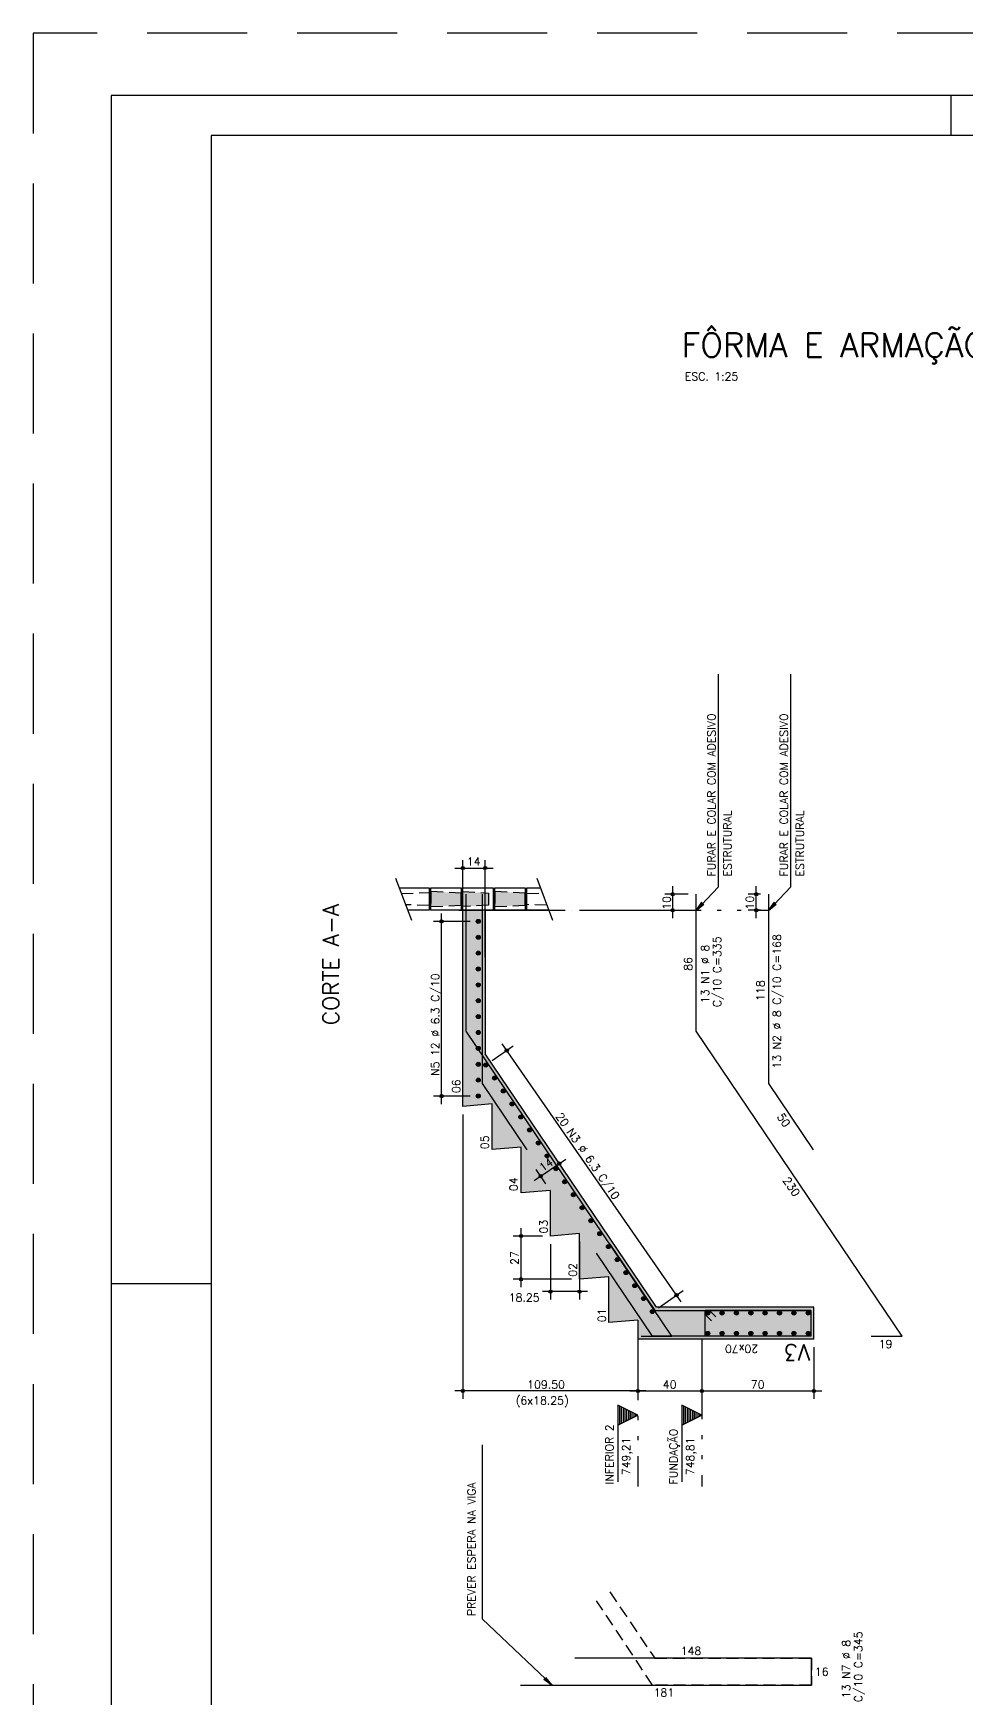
# Model space of a CAD drawing. Extents: x -28 to 86, y -2 to 61.
# Drawn here: x -28.05 to -4.71, y 19.34 to 60.95 of the extents above; entities that cross this region are included whole.
import ezdxf

# ---------------------------------------------------------------- set-up
doc = ezdxf.new("R2010")
doc.units = 0
doc.header["$MEASUREMENT"] = 0
for name, pattern in [('ESTILO_TQS_0001', [0.45, 0.3, -0.15]), ('ESTILO_TQS_0004', [3.3, 2, -0.4, 0.05, -0.4, 0.05, -0.4]), ('HIDDEN', [0.375, 0.25, -0.125])]:
    doc.linetypes.add(name, pattern=pattern)
doc.layers.get('0').update_dxf_attribs({"linetype": 'CONTINUOUS'})
doc.layers.get('Defpoints').update_dxf_attribs({"linetype": 'CONTINUOUS'})
for name, color, linetype in [('ARQ_FOLHA', 7, 'CONTINUOUS'), ('PENA_01', 1, 'CONTINUOUS'), ('PENA_02', 2, 'CONTINUOUS'), ('PENA_03', 3, 'CONTINUOUS'), ('PENA_04', 4, 'CONTINUOUS'), ('PENA_05', 5, 'CONTINUOUS'), ('PENA_06', 6, 'CONTINUOUS'), ('PENA_10', 253, 'CONTINUOUS'), ('PENA_11', 252, 'CONTINUOUS')]:
    doc.layers.add(name, color=color, linetype=linetype)
doc.styles.get("Standard").update_dxf_attribs({"font": 'ROMANS.SHX'})

# ---------------------------------------------------------------- blocks, each defined once
blk = doc.blocks.new('FOLHA A1+1 - 1102 X 594')
at = {"layer": 'ARQ_FOLHA', "color": 1}
for p, q in [((-892, 584), (-892, 594)), ((-1077, 297), (-1102, 297))]:
    blk.add_line(p, q, dxfattribs=at)
for points in [[(-1102, 0), (0, 0), (0, 594), (-1102, 594)], [(-1077, 10), (-10, 10), (-10, 584), (-1077, 584)]]:
    blk.add_lwpolyline(points, close=True, dxfattribs=at)
at = {"layer": 'Defpoints', "color": 8, "linetype": 'HIDDEN', "ltscale": 100}
blk.add_lwpolyline([(-1121.5, 609.5), (-1121.5, -15.5), (19.5, -15.5), (19.5, 609.5)], close=True, dxfattribs=at)
blk = doc.blocks.new('*U24')
blk.add_blockref('FOLHA A1+1 - 1102 X 594', (0, 0))

msp = doc.modelspace()

# ---------------------------------------------------------------- linework, layer by layer
at = {"layer": 'PENA_01', "linetype": 'Continuous'}
for p, q in [((-17.511, 40.092), (-16.551, 40.092)), ((-17.311, 37.912), (-17.311, 40.292)), ((-16.751, 37.865), (-16.751, 40.292)), ((-12.064, 38.838), (-12.064, 39.638)), ((-9.975, 38.838), (-9.975, 39.638)), ((-11.678, 39.438), (-12.264, 39.438)), ((-9.868, 39.438), (-10.175, 39.438)), ((-17.123, 38.759), (-18.04, 38.759)), ((-17.84, 34.196), (-17.84, 38.959)), ((-14.392, 39.038), (-11.864, 39.038)), ((-9.868, 39.038), (-10.175, 39.038)), ((-16.573, 35.284), (-16.05, 35.648)), ((-11.853, 29.257), (-16.328, 35.698)), ((-17.123, 34.396), (-18.04, 34.396)), ((-17.311, 33.938), (-17.311, 26.827)), ((-14.759, 32.503), (-15.011, 32.875)), ((-15.528, 32.283), (-14.733, 32.821)), ((-15.233, 32.203), (-15.475, 32.561)), ((-15.321, 30.898), (-16.055, 30.898)), ((-15.855, 29.618), (-15.855, 31.098)), ((-15.121, 30.698), (-15.121, 29.309)), ((-14.391, 30.758), (-14.391, 29.309)), ((-14.591, 29.818), (-16.055, 29.818)), ((-14.191, 29.509), (-15.321, 29.509)), ((-12.422, 29.105), (-11.803, 29.535)), ((-12.931, 28.288), (-12.931, 26.827)), ((-11.331, 28.119), (-11.331, 26.827)), ((-8.531, 28.119), (-8.531, 26.827)), ((-12.931, 27.161), (-12.931, 26.827)), ((-11.331, 27.108), (-11.331, 26.827)), ((-12.731, 27.027), (-17.511, 27.027)), ((-13.131, 27.027), (-11.131, 27.027)), ((-11.531, 27.027), (-8.331, 27.027))]:
    msp.add_line(p, q, dxfattribs=at)
at = {"layer": 'PENA_01', "linetype": 'ESTILO_TQS_0004'}
for p, q in [((-16.751, 39.038), (-9.668, 39.038)), ((-12.931, 28.798), (-12.931, 24.638)), ((-11.331, 28.319), (-11.331, 24.638))]:
    msp.add_line(p, q, dxfattribs=at)
at = {"layer": 'PENA_01', "linetype": 'Continuous'}
for points in [[(-18.9, 39.598), (-18.151, 39.598)], [(-18.151, 39.598), (-18.151, 39.038), (-18.69, 39.038)], [(-18.111, 39.038), (-18.111, 39.598), (-17.351, 39.598), (-17.351, 39.038), (-18.111, 39.038)], [(-17.311, 39.038), (-17.311, 39.598), (-16.551, 39.598), (-16.551, 39.038), (-17.311, 39.038)], [(-16.511, 39.038), (-16.511, 39.598), (-15.751, 39.598), (-15.751, 39.038), (-16.511, 39.038)], [(-15.161, 39.038), (-15.711, 39.038), (-15.711, 39.598), (-15.372, 39.598)]]:
    msp.add_lwpolyline(points, dxfattribs=at)
at = {"layer": 'PENA_02', "linetype": 'Continuous'}
for p, q in [((-18.992, 39.841), (-18.598, 38.794)), ((-15.463, 39.841), (-15.07, 38.794))]:
    msp.add_line(p, q, dxfattribs=at)
at = {"layer": 'PENA_02', "linetype": 'ESTILO_TQS_0001'}
for points in [[(-18.848, 39.459), (-18.151, 39.478)], [(-18.151, 39.478), (-18.151, 39.158), (-18.741, 39.173)], [(-17.351, 39.168), (-17.351, 39.468), (-18.111, 39.508), (-18.111, 39.128), (-17.351, 39.168)], [(-16.671, 39.468), (-16.671, 39.168), (-17.311, 39.128), (-17.311, 39.508), (-16.671, 39.468)], [(-15.751, 39.168), (-15.751, 39.468), (-16.511, 39.508), (-16.511, 39.128), (-15.751, 39.168)], [(-15.209, 39.164), (-15.711, 39.178), (-15.711, 39.458), (-15.323, 39.468)]]:
    msp.add_lwpolyline(points, dxfattribs=at)
at = {"layer": 'PENA_02', "linetype": 'Continuous'}
for centre, radius in [((-17.311, 40.092), 0.04), ((-17.311, 40.092), 0.02), ((-16.751, 40.092), 0.04), ((-16.751, 40.092), 0.02), ((-12.064, 39.438), 0.04), ((-12.064, 39.438), 0.02), ((-9.975, 39.438), 0.04), ((-9.975, 39.438), 0.02), ((-17.84, 38.759), 0.0416), ((-17.84, 38.759), 0.0208), ((-12.064, 39.038), 0.04), ((-12.064, 39.038), 0.02), ((-9.975, 39.038), 0.04), ((-9.975, 39.038), 0.02), ((-16.214, 35.533), 0.0416), ((-16.214, 35.533), 0.0208), ((-17.84, 34.396), 0.0416), ((-17.84, 34.396), 0.0208), ((-14.899, 32.709), 0.04), ((-14.899, 32.709), 0.02), ((-15.363, 32.395), 0.04), ((-15.363, 32.395), 0.02), ((-15.855, 30.898), 0.04), ((-15.855, 30.898), 0.02), ((-15.855, 29.818), 0.04), ((-15.855, 29.818), 0.02), ((-15.121, 29.509), 0.04), ((-14.391, 29.509), 0.04), ((-15.121, 29.509), 0.02), ((-14.391, 29.509), 0.02), ((-11.967, 29.421), 0.0416), ((-11.967, 29.421), 0.0208), ((-17.311, 27.027), 0.04), ((-12.931, 27.027), 0.04), ((-12.931, 27.027), 0.04), ((-11.331, 27.027), 0.04), ((-11.331, 27.027), 0.04), ((-8.531, 27.027), 0.04), ((-17.311, 27.027), 0.02), ((-12.931, 27.027), 0.02), ((-12.931, 27.027), 0.02), ((-11.331, 27.027), 0.02), ((-11.331, 27.027), 0.02), ((-8.531, 27.027), 0.02)]:
    msp.add_circle(centre, radius, dxfattribs=at)
at = {"layer": 'PENA_03', "linetype": 'Continuous'}
for p, q in [((-11.478, 39.438), (-11.478, 39.438)), ((-9.668, 39.438), (-9.668, 39.438)), ((-17.41, 39.038), (-16.822, 39.038)), ((-17.311, 39.038), (-16.822, 39.037)), ((-17.311, 34.138), (-17.311, 39.038)), ((-16.923, 38.759), (-16.923, 38.759)), ((-16.751, 39.038), (-16.751, 35.45)), ((-14.592, 39.038), (-14.592, 39.038)), ((-9.668, 39.038), (-9.668, 39.038)), ((-17.311, 37.712), (-17.311, 37.712)), ((-16.751, 37.665), (-16.751, 37.665)), ((-12.472, 29.119), (-16.751, 35.45)), ((-16.737, 35.17), (-16.737, 35.17)), ((-16.581, 34.198), (-17.311, 34.138)), ((-17.311, 34.138), (-17.311, 34.138)), ((-16.923, 34.396), (-16.923, 34.396)), ((-16.581, 33.058), (-16.581, 34.198)), ((-15.851, 33.118), (-16.581, 33.058)), ((-15.851, 31.978), (-15.851, 33.118)), ((-14.647, 32.337), (-14.647, 32.337)), ((-15.121, 32.038), (-15.851, 31.978)), ((-15.121, 30.898), (-15.121, 32.038)), ((-15.121, 32.038), (-15.121, 32.038)), ((-14.391, 30.958), (-15.121, 30.898)), ((-15.121, 30.898), (-15.121, 30.898)), ((-15.121, 30.898), (-15.121, 30.898)), ((-14.391, 29.818), (-14.391, 30.958)), ((-14.391, 30.958), (-14.391, 30.958)), ((-13.661, 29.878), (-14.391, 29.818)), ((-14.391, 29.818), (-14.391, 29.818)), ((-13.661, 28.738), (-13.661, 29.878)), ((-12.931, 28.798), (-13.661, 28.738)), ((-12.587, 28.991), (-12.587, 28.991)), ((-8.531, 29.119), (-12.472, 29.119)), ((-8.531, 28.319), (-8.531, 29.119)), ((-12.931, 28.488), (-12.931, 28.488)), ((-11.331, 28.319), (-12.931, 28.319)), ((-8.531, 28.319), (-11.331, 28.319)), ((-11.331, 28.319), (-11.331, 28.319)), ((-8.531, 28.319), (-8.531, 28.319)), ((-12.931, 27.361), (-12.931, 27.361)), ((-11.331, 27.308), (-11.331, 27.308)), ((-13.431, 26.673), (-13.431, 24.753)), ((-12.931, 26.423), (-13.431, 26.673)), ((-13.386, 26.195), (-13.386, 26.65)), ((-11.831, 26.673), (-11.831, 24.753)), ((-11.331, 26.423), (-11.831, 26.673)), ((-11.786, 26.195), (-11.786, 26.65)), ((-12.931, 26.423), (-13.431, 26.173)), ((-13.342, 26.217), (-13.342, 26.628)), ((-13.297, 26.239), (-13.297, 26.606)), ((-13.253, 26.262), (-13.253, 26.583)), ((-13.208, 26.284), (-13.208, 26.561)), ((-13.163, 26.306), (-13.163, 26.539)), ((-13.119, 26.329), (-13.119, 26.517)), ((-13.074, 26.351), (-13.074, 26.494)), ((-13.03, 26.373), (-13.03, 26.472)), ((-12.985, 26.396), (-12.985, 26.45)), ((-11.331, 26.423), (-11.831, 26.173)), ((-11.742, 26.217), (-11.742, 26.628)), ((-11.697, 26.239), (-11.697, 26.606)), ((-11.653, 26.262), (-11.653, 26.583)), ((-11.608, 26.284), (-11.608, 26.561)), ((-11.563, 26.306), (-11.563, 26.539)), ((-11.519, 26.329), (-11.519, 26.517)), ((-11.474, 26.351), (-11.474, 26.494)), ((-11.43, 26.373), (-11.43, 26.472)), ((-11.385, 26.396), (-11.385, 26.45)), ((-12.565, 19.691), (-12.565, 19.691))]:
    msp.add_line(p, q, dxfattribs=at)
for points in [[(-10.926, 44.94), (-10.926, 39.614), (-11.478, 39.034), (-11.331, 39.236), (-11.478, 39.034), (-11.284, 39.191)], [(-9.116, 44.94), (-9.116, 39.614), (-9.668, 39.034), (-9.521, 39.236), (-9.668, 39.034), (-9.473, 39.191)], [(-13.431, 26.173), (-12.931, 26.423), (-13.431, 26.673), (-13.431, 26.173)], [(-11.831, 26.173), (-11.331, 26.423), (-11.831, 26.673), (-11.831, 26.173)], [(-16.829, 25.677), (-16.829, 21.333), (-15.08, 19.675), (-15.282, 19.822), (-15.08, 19.675), (-15.237, 19.869)]]:
    msp.add_lwpolyline(points, dxfattribs=at)
for centre in [(-16.923, 38.759), (-16.923, 38.363), (-16.923, 37.966), (-16.923, 37.569), (-16.923, 37.173), (-16.923, 36.776), (-16.923, 36.379), (-16.923, 35.983), (-16.923, 35.586), (-16.923, 35.189), (-16.737, 35.17), (-16.923, 34.793), (-16.518, 34.846), (-16.299, 34.522), (-16.923, 34.396), (-16.08, 34.198), (-15.861, 33.873), (-15.642, 33.549), (-15.422, 33.225), (-15.203, 32.901), (-14.984, 32.577), (-14.765, 32.253), (-14.546, 31.929), (-14.327, 31.604), (-14.108, 31.28), (-13.889, 30.956), (-13.67, 30.632), (-13.451, 30.308), (-13.232, 29.984), (-13.012, 29.659), (-12.793, 29.335), (-12.574, 29.011), (-11.186, 28.974), (-10.827, 28.974), (-10.469, 28.974), (-10.11, 28.974), (-9.752, 28.974), (-9.393, 28.974), (-9.034, 28.974), (-8.676, 28.974), (-11.186, 28.465), (-10.827, 28.465), (-10.469, 28.465), (-10.11, 28.465), (-9.752, 28.465), (-9.393, 28.465), (-9.034, 28.465), (-8.676, 28.465)]:
    msp.add_circle(centre, 0.05, dxfattribs=at)
for points in [[(-16.873, 38.759), (-16.948, 38.803), (-16.97, 38.776)], [(-16.873, 38.759), (-16.97, 38.776), (-16.97, 38.742)], [(-16.873, 38.759), (-16.97, 38.742), (-16.948, 38.716)], [(-16.873, 38.759), (-16.915, 38.809), (-16.948, 38.803)], [(-16.873, 38.759), (-16.948, 38.716), (-16.915, 38.71)], [(-16.873, 38.759), (-16.885, 38.792), (-16.915, 38.809)], [(-16.873, 38.759), (-16.915, 38.71), (-16.885, 38.727)], [(-16.873, 38.759), (-16.885, 38.727), (-16.873, 38.759)], [(-16.873, 38.363), (-16.948, 38.406), (-16.97, 38.38)], [(-16.873, 38.363), (-16.97, 38.38), (-16.97, 38.346)], [(-16.873, 38.363), (-16.97, 38.346), (-16.948, 38.319)], [(-16.873, 38.363), (-16.915, 38.412), (-16.948, 38.406)], [(-16.873, 38.363), (-16.948, 38.319), (-16.915, 38.313)], [(-16.873, 38.363), (-16.885, 38.395), (-16.915, 38.412)], [(-16.873, 38.363), (-16.915, 38.313), (-16.885, 38.331)], [(-16.873, 38.363), (-16.885, 38.331), (-16.873, 38.363)], [(-16.873, 37.966), (-16.948, 38.009), (-16.97, 37.983)], [(-16.873, 37.966), (-16.97, 37.983), (-16.97, 37.949)], [(-16.873, 37.966), (-16.97, 37.949), (-16.948, 37.923)], [(-16.873, 37.966), (-16.915, 38.015), (-16.948, 38.009)], [(-16.873, 37.966), (-16.948, 37.923), (-16.915, 37.917)], [(-16.873, 37.966), (-16.885, 37.998), (-16.915, 38.015)], [(-16.873, 37.966), (-16.915, 37.917), (-16.885, 37.934)], [(-16.873, 37.966), (-16.885, 37.934), (-16.873, 37.966)], [(-16.873, 37.569), (-16.948, 37.613), (-16.97, 37.586)], [(-16.873, 37.569), (-16.97, 37.586), (-16.97, 37.552)], [(-16.873, 37.569), (-16.97, 37.552), (-16.948, 37.526)], [(-16.873, 37.569), (-16.915, 37.619), (-16.948, 37.613)], [(-16.873, 37.569), (-16.948, 37.526), (-16.915, 37.52)], [(-16.873, 37.569), (-16.885, 37.602), (-16.915, 37.619)], [(-16.873, 37.569), (-16.915, 37.52), (-16.885, 37.537)], [(-16.873, 37.569), (-16.885, 37.537), (-16.873, 37.569)], [(-16.873, 37.173), (-16.948, 37.216), (-16.97, 37.19)], [(-16.873, 37.173), (-16.97, 37.19), (-16.97, 37.156)], [(-16.873, 37.173), (-16.97, 37.156), (-16.948, 37.129)], [(-16.873, 37.173), (-16.915, 37.222), (-16.948, 37.216)], [(-16.873, 37.173), (-16.948, 37.129), (-16.915, 37.123)], [(-16.873, 37.173), (-16.885, 37.205), (-16.915, 37.222)], [(-16.873, 37.173), (-16.915, 37.123), (-16.885, 37.141)], [(-16.873, 37.173), (-16.885, 37.141), (-16.873, 37.173)], [(-16.873, 36.776), (-16.948, 36.819), (-16.97, 36.793)], [(-16.873, 36.776), (-16.97, 36.793), (-16.97, 36.759)], [(-16.873, 36.776), (-16.97, 36.759), (-16.948, 36.733)], [(-16.873, 36.776), (-16.915, 36.825), (-16.948, 36.819)], [(-16.873, 36.776), (-16.948, 36.733), (-16.915, 36.727)], [(-16.873, 36.776), (-16.885, 36.808), (-16.915, 36.825)], [(-16.873, 36.776), (-16.915, 36.727), (-16.885, 36.744)], [(-16.873, 36.776), (-16.885, 36.744), (-16.873, 36.776)], [(-16.873, 36.379), (-16.948, 36.423), (-16.97, 36.396)], [(-16.873, 36.379), (-16.97, 36.396), (-16.97, 36.362)], [(-16.873, 36.379), (-16.97, 36.362), (-16.948, 36.336)], [(-16.873, 36.379), (-16.915, 36.429), (-16.948, 36.423)], [(-16.873, 36.379), (-16.948, 36.336), (-16.915, 36.33)], [(-16.873, 36.379), (-16.885, 36.412), (-16.915, 36.429)], [(-16.873, 36.379), (-16.915, 36.33), (-16.885, 36.347)], [(-16.873, 36.379), (-16.885, 36.347), (-16.873, 36.379)], [(-16.873, 35.983), (-16.948, 36.026), (-16.97, 36)], [(-16.873, 35.983), (-16.97, 36), (-16.97, 35.966)], [(-16.873, 35.983), (-16.97, 35.966), (-16.948, 35.939)], [(-16.873, 35.983), (-16.915, 36.032), (-16.948, 36.026)], [(-16.873, 35.983), (-16.948, 35.939), (-16.915, 35.933)], [(-16.873, 35.983), (-16.885, 36.015), (-16.915, 36.032)], [(-16.873, 35.983), (-16.915, 35.933), (-16.885, 35.951)], [(-16.873, 35.983), (-16.885, 35.951), (-16.873, 35.983)], [(-16.873, 35.586), (-16.948, 35.629), (-16.97, 35.603)], [(-16.873, 35.586), (-16.97, 35.603), (-16.97, 35.569)], [(-16.873, 35.586), (-16.97, 35.569), (-16.948, 35.543)], [(-16.873, 35.586), (-16.915, 35.635), (-16.948, 35.629)], [(-16.873, 35.586), (-16.948, 35.543), (-16.915, 35.537)], [(-16.873, 35.586), (-16.885, 35.618), (-16.915, 35.635)], [(-16.873, 35.586), (-16.915, 35.537), (-16.885, 35.554)], [(-16.873, 35.586), (-16.885, 35.554), (-16.873, 35.586)], [(-16.873, 35.189), (-16.948, 35.233), (-16.97, 35.206)], [(-16.873, 35.189), (-16.97, 35.206), (-16.97, 35.172)], [(-16.873, 35.189), (-16.97, 35.172), (-16.948, 35.146)], [(-16.873, 35.189), (-16.915, 35.239), (-16.948, 35.233)], [(-16.873, 35.189), (-16.948, 35.146), (-16.915, 35.14)], [(-16.873, 35.189), (-16.885, 35.222), (-16.915, 35.239)], [(-16.873, 35.189), (-16.915, 35.14), (-16.885, 35.157)], [(-16.873, 35.189), (-16.885, 35.157), (-16.873, 35.189)], [(-16.687, 35.17), (-16.762, 35.213), (-16.784, 35.187)], [(-16.687, 35.17), (-16.784, 35.187), (-16.784, 35.153)], [(-16.687, 35.17), (-16.784, 35.153), (-16.762, 35.127)], [(-16.687, 35.17), (-16.728, 35.219), (-16.762, 35.213)], [(-16.687, 35.17), (-16.762, 35.127), (-16.728, 35.121)], [(-16.687, 35.17), (-16.699, 35.202), (-16.728, 35.219)], [(-16.687, 35.17), (-16.728, 35.121), (-16.699, 35.138)], [(-16.687, 35.17), (-16.699, 35.138), (-16.687, 35.17)], [(-16.873, 34.793), (-16.948, 34.836), (-16.97, 34.81)], [(-16.873, 34.793), (-16.97, 34.81), (-16.97, 34.776)], [(-16.873, 34.793), (-16.97, 34.776), (-16.948, 34.749)], [(-16.873, 34.793), (-16.915, 34.842), (-16.948, 34.836)], [(-16.873, 34.793), (-16.948, 34.749), (-16.915, 34.743)], [(-16.873, 34.793), (-16.885, 34.825), (-16.915, 34.842)], [(-16.873, 34.793), (-16.915, 34.743), (-16.885, 34.761)], [(-16.873, 34.793), (-16.885, 34.761), (-16.873, 34.793)], [(-16.468, 34.846), (-16.543, 34.889), (-16.565, 34.863)], [(-16.468, 34.846), (-16.565, 34.863), (-16.565, 34.829)], [(-16.468, 34.846), (-16.565, 34.829), (-16.543, 34.803)], [(-16.468, 34.846), (-16.509, 34.895), (-16.543, 34.889)], [(-16.468, 34.846), (-16.543, 34.803), (-16.509, 34.797)], [(-16.468, 34.846), (-16.48, 34.878), (-16.509, 34.895)], [(-16.468, 34.846), (-16.509, 34.797), (-16.48, 34.814)], [(-16.468, 34.846), (-16.48, 34.814), (-16.468, 34.846)], [(-16.249, 34.522), (-16.324, 34.565), (-16.346, 34.539)], [(-16.249, 34.522), (-16.346, 34.539), (-16.346, 34.505)], [(-16.249, 34.522), (-16.29, 34.571), (-16.324, 34.565)], [(-16.249, 34.522), (-16.261, 34.554), (-16.29, 34.571)], [(-16.873, 34.396), (-16.948, 34.439), (-16.97, 34.413)], [(-16.873, 34.396), (-16.97, 34.413), (-16.97, 34.379)], [(-16.873, 34.396), (-16.97, 34.379), (-16.948, 34.353)], [(-16.873, 34.396), (-16.915, 34.445), (-16.948, 34.439)], [(-16.873, 34.396), (-16.948, 34.353), (-16.915, 34.347)], [(-16.873, 34.396), (-16.885, 34.428), (-16.915, 34.445)], [(-16.873, 34.396), (-16.915, 34.347), (-16.885, 34.364)], [(-16.873, 34.396), (-16.885, 34.364), (-16.873, 34.396)], [(-16.249, 34.522), (-16.346, 34.505), (-16.324, 34.478)], [(-16.249, 34.522), (-16.324, 34.478), (-16.29, 34.473)], [(-16.249, 34.522), (-16.29, 34.473), (-16.261, 34.49)], [(-16.249, 34.522), (-16.261, 34.49), (-16.249, 34.522)], [(-16.03, 34.198), (-16.105, 34.241), (-16.127, 34.215)], [(-16.03, 34.198), (-16.127, 34.215), (-16.127, 34.181)], [(-16.03, 34.198), (-16.127, 34.181), (-16.105, 34.154)], [(-16.03, 34.198), (-16.071, 34.247), (-16.105, 34.241)], [(-16.03, 34.198), (-16.105, 34.154), (-16.071, 34.148)], [(-16.03, 34.198), (-16.041, 34.23), (-16.071, 34.247)], [(-16.03, 34.198), (-16.071, 34.148), (-16.041, 34.165)], [(-16.03, 34.198), (-16.041, 34.165), (-16.03, 34.198)], [(-15.811, 33.873), (-15.886, 33.917), (-15.908, 33.891)], [(-15.811, 33.873), (-15.908, 33.891), (-15.908, 33.856)], [(-15.811, 33.873), (-15.908, 33.856), (-15.886, 33.83)], [(-15.811, 33.873), (-15.852, 33.923), (-15.886, 33.917)], [(-15.811, 33.873), (-15.886, 33.83), (-15.852, 33.824)], [(-15.811, 33.873), (-15.822, 33.906), (-15.852, 33.923)], [(-15.811, 33.873), (-15.852, 33.824), (-15.822, 33.841)], [(-15.811, 33.873), (-15.822, 33.841), (-15.811, 33.873)], [(-15.592, 33.549), (-15.667, 33.593), (-15.689, 33.566)], [(-15.592, 33.549), (-15.689, 33.566), (-15.689, 33.532)], [(-15.592, 33.549), (-15.689, 33.532), (-15.667, 33.506)], [(-15.592, 33.549), (-15.633, 33.599), (-15.667, 33.593)], [(-15.592, 33.549), (-15.667, 33.506), (-15.633, 33.5)], [(-15.592, 33.549), (-15.603, 33.581), (-15.633, 33.599)], [(-15.592, 33.549), (-15.633, 33.5), (-15.603, 33.517)], [(-15.592, 33.549), (-15.603, 33.517), (-15.592, 33.549)], [(-15.372, 33.225), (-15.447, 33.268), (-15.469, 33.242)], [(-15.372, 33.225), (-15.469, 33.242), (-15.469, 33.208)], [(-15.372, 33.225), (-15.469, 33.208), (-15.447, 33.182)], [(-15.372, 33.225), (-15.414, 33.274), (-15.447, 33.268)], [(-15.372, 33.225), (-15.447, 33.182), (-15.414, 33.176)], [(-15.372, 33.225), (-15.384, 33.257), (-15.414, 33.274)], [(-15.372, 33.225), (-15.414, 33.176), (-15.384, 33.193)], [(-15.372, 33.225), (-15.384, 33.193), (-15.372, 33.225)], [(-15.153, 32.901), (-15.228, 32.944), (-15.25, 32.918)], [(-15.153, 32.901), (-15.25, 32.918), (-15.25, 32.884)], [(-15.153, 32.901), (-15.25, 32.884), (-15.228, 32.858)], [(-15.153, 32.901), (-15.195, 32.95), (-15.228, 32.944)], [(-15.153, 32.901), (-15.228, 32.858), (-15.195, 32.852)], [(-15.153, 32.901), (-15.165, 32.933), (-15.195, 32.95)], [(-15.153, 32.901), (-15.195, 32.852), (-15.165, 32.869)], [(-15.153, 32.901), (-15.165, 32.869), (-15.153, 32.901)], [(-14.934, 32.577), (-15.009, 32.62), (-15.031, 32.594)], [(-14.934, 32.577), (-15.031, 32.594), (-15.031, 32.56)], [(-14.934, 32.577), (-15.031, 32.56), (-15.009, 32.534)], [(-14.934, 32.577), (-14.976, 32.626), (-15.009, 32.62)], [(-14.934, 32.577), (-15.009, 32.534), (-14.976, 32.528)], [(-14.934, 32.577), (-14.946, 32.609), (-14.976, 32.626)], [(-14.934, 32.577), (-14.976, 32.528), (-14.946, 32.545)], [(-14.934, 32.577), (-14.946, 32.545), (-14.934, 32.577)], [(-14.715, 32.253), (-14.79, 32.296), (-14.812, 32.27)], [(-14.715, 32.253), (-14.812, 32.27), (-14.812, 32.236)], [(-14.715, 32.253), (-14.812, 32.236), (-14.79, 32.209)], [(-14.715, 32.253), (-14.756, 32.302), (-14.79, 32.296)], [(-14.715, 32.253), (-14.79, 32.209), (-14.756, 32.203)], [(-14.715, 32.253), (-14.727, 32.285), (-14.756, 32.302)], [(-14.715, 32.253), (-14.756, 32.203), (-14.727, 32.221)], [(-14.715, 32.253), (-14.727, 32.221), (-14.715, 32.253)], [(-14.496, 31.929), (-14.571, 31.972), (-14.593, 31.946)], [(-14.496, 31.929), (-14.593, 31.946), (-14.593, 31.911)], [(-14.496, 31.929), (-14.593, 31.911), (-14.571, 31.885)], [(-14.496, 31.929), (-14.537, 31.978), (-14.571, 31.972)], [(-14.496, 31.929), (-14.571, 31.885), (-14.537, 31.879)], [(-14.496, 31.929), (-14.508, 31.961), (-14.537, 31.978)], [(-14.496, 31.929), (-14.537, 31.879), (-14.508, 31.896)], [(-14.496, 31.929), (-14.508, 31.896), (-14.496, 31.929)], [(-14.277, 31.604), (-14.352, 31.648), (-14.374, 31.621)], [(-14.277, 31.604), (-14.318, 31.654), (-14.352, 31.648)], [(-14.277, 31.604), (-14.289, 31.637), (-14.318, 31.654)], [(-14.277, 31.604), (-14.374, 31.621), (-14.374, 31.587)], [(-14.277, 31.604), (-14.374, 31.587), (-14.352, 31.561)], [(-14.277, 31.604), (-14.352, 31.561), (-14.318, 31.555)], [(-14.277, 31.604), (-14.318, 31.555), (-14.289, 31.572)], [(-14.277, 31.604), (-14.289, 31.572), (-14.277, 31.604)], [(-14.058, 31.28), (-14.133, 31.324), (-14.155, 31.297)], [(-14.058, 31.28), (-14.155, 31.297), (-14.155, 31.263)], [(-14.058, 31.28), (-14.155, 31.263), (-14.133, 31.237)], [(-14.058, 31.28), (-14.099, 31.329), (-14.133, 31.324)], [(-14.058, 31.28), (-14.133, 31.237), (-14.099, 31.231)], [(-14.058, 31.28), (-14.07, 31.312), (-14.099, 31.329)], [(-14.058, 31.28), (-14.099, 31.231), (-14.07, 31.248)], [(-14.058, 31.28), (-14.07, 31.248), (-14.058, 31.28)], [(-13.839, 30.956), (-13.914, 30.999), (-13.936, 30.973)], [(-13.839, 30.956), (-13.936, 30.973), (-13.936, 30.939)], [(-13.839, 30.956), (-13.936, 30.939), (-13.914, 30.913)], [(-13.839, 30.956), (-13.88, 31.005), (-13.914, 30.999)], [(-13.839, 30.956), (-13.914, 30.913), (-13.88, 30.907)], [(-13.839, 30.956), (-13.851, 30.988), (-13.88, 31.005)], [(-13.839, 30.956), (-13.88, 30.907), (-13.851, 30.924)], [(-13.839, 30.956), (-13.851, 30.924), (-13.839, 30.956)], [(-13.62, 30.632), (-13.695, 30.675), (-13.717, 30.649)], [(-13.62, 30.632), (-13.717, 30.649), (-13.717, 30.615)], [(-13.62, 30.632), (-13.717, 30.615), (-13.695, 30.589)], [(-13.62, 30.632), (-13.661, 30.681), (-13.695, 30.675)], [(-13.62, 30.632), (-13.695, 30.589), (-13.661, 30.583)], [(-13.62, 30.632), (-13.631, 30.664), (-13.661, 30.681)], [(-13.62, 30.632), (-13.661, 30.583), (-13.631, 30.6)], [(-13.62, 30.632), (-13.631, 30.6), (-13.62, 30.632)], [(-13.401, 30.308), (-13.476, 30.351), (-13.498, 30.325)], [(-13.401, 30.308), (-13.498, 30.325), (-13.498, 30.291)], [(-13.401, 30.308), (-13.498, 30.291), (-13.476, 30.264)], [(-13.401, 30.308), (-13.442, 30.357), (-13.476, 30.351)], [(-13.401, 30.308), (-13.476, 30.264), (-13.442, 30.259)], [(-13.401, 30.308), (-13.412, 30.34), (-13.442, 30.357)], [(-13.401, 30.308), (-13.442, 30.259), (-13.412, 30.276)], [(-13.401, 30.308), (-13.412, 30.276), (-13.401, 30.308)], [(-13.182, 29.984), (-13.257, 30.027), (-13.279, 30.001)], [(-13.182, 29.984), (-13.279, 30.001), (-13.279, 29.966)], [(-13.182, 29.984), (-13.279, 29.966), (-13.257, 29.94)], [(-13.182, 29.984), (-13.223, 30.033), (-13.257, 30.027)], [(-13.182, 29.984), (-13.257, 29.94), (-13.223, 29.934)], [(-13.182, 29.984), (-13.193, 30.016), (-13.223, 30.033)], [(-13.182, 29.984), (-13.223, 29.934), (-13.193, 29.951)], [(-13.182, 29.984), (-13.193, 29.951), (-13.182, 29.984)], [(-12.962, 29.659), (-13.037, 29.703), (-13.059, 29.677)], [(-12.962, 29.659), (-13.059, 29.677), (-13.059, 29.642)], [(-12.962, 29.659), (-13.059, 29.642), (-13.037, 29.616)], [(-12.962, 29.659), (-13.004, 29.709), (-13.037, 29.703)], [(-12.962, 29.659), (-13.037, 29.616), (-13.004, 29.61)], [(-12.962, 29.659), (-12.974, 29.692), (-13.004, 29.709)], [(-12.962, 29.659), (-13.004, 29.61), (-12.974, 29.627)], [(-12.962, 29.659), (-12.974, 29.627), (-12.962, 29.659)], [(-12.743, 29.335), (-12.818, 29.379), (-12.84, 29.352)], [(-12.743, 29.335), (-12.84, 29.352), (-12.84, 29.318)], [(-12.743, 29.335), (-12.84, 29.318), (-12.818, 29.292)], [(-12.743, 29.335), (-12.785, 29.385), (-12.818, 29.379)], [(-12.743, 29.335), (-12.818, 29.292), (-12.785, 29.286)], [(-12.743, 29.335), (-12.755, 29.367), (-12.785, 29.385)], [(-12.743, 29.335), (-12.785, 29.286), (-12.755, 29.303)], [(-12.743, 29.335), (-12.755, 29.303), (-12.743, 29.335)], [(-12.524, 29.011), (-12.599, 29.054), (-12.621, 29.028)], [(-12.524, 29.011), (-12.621, 29.028), (-12.621, 28.994)], [(-12.524, 29.011), (-12.621, 28.994), (-12.599, 28.968)], [(-12.524, 29.011), (-12.566, 29.06), (-12.599, 29.054)], [(-12.524, 29.011), (-12.599, 28.968), (-12.566, 28.962)], [(-12.524, 29.011), (-12.536, 29.043), (-12.566, 29.06)], [(-12.524, 29.011), (-12.566, 28.962), (-12.536, 28.979)], [(-12.524, 29.011), (-12.536, 28.979), (-12.524, 29.011)], [(-11.136, 28.974), (-11.211, 29.017), (-11.233, 28.991)], [(-11.136, 28.974), (-11.233, 28.991), (-11.233, 28.957)], [(-11.136, 28.974), (-11.233, 28.957), (-11.211, 28.93)], [(-11.136, 28.974), (-11.177, 29.023), (-11.211, 29.017)], [(-11.136, 28.974), (-11.211, 28.93), (-11.177, 28.925)], [(-11.136, 28.974), (-11.148, 29.006), (-11.177, 29.023)], [(-11.136, 28.974), (-11.177, 28.925), (-11.148, 28.942)], [(-11.136, 28.974), (-11.148, 28.942), (-11.136, 28.974)], [(-10.777, 28.974), (-10.852, 29.017), (-10.874, 28.991)], [(-10.777, 28.974), (-10.874, 28.991), (-10.874, 28.957)], [(-10.777, 28.974), (-10.874, 28.957), (-10.852, 28.93)], [(-10.777, 28.974), (-10.819, 29.023), (-10.852, 29.017)], [(-10.777, 28.974), (-10.852, 28.93), (-10.819, 28.925)], [(-10.777, 28.974), (-10.789, 29.006), (-10.819, 29.023)], [(-10.777, 28.974), (-10.819, 28.925), (-10.789, 28.942)], [(-10.777, 28.974), (-10.789, 28.942), (-10.777, 28.974)], [(-10.419, 28.974), (-10.494, 29.017), (-10.516, 28.991)], [(-10.419, 28.974), (-10.516, 28.991), (-10.516, 28.957)], [(-10.419, 28.974), (-10.516, 28.957), (-10.494, 28.93)], [(-10.419, 28.974), (-10.46, 29.023), (-10.494, 29.017)], [(-10.419, 28.974), (-10.494, 28.93), (-10.46, 28.925)], [(-10.419, 28.974), (-10.43, 29.006), (-10.46, 29.023)], [(-10.419, 28.974), (-10.46, 28.925), (-10.43, 28.942)], [(-10.419, 28.974), (-10.43, 28.942), (-10.419, 28.974)], [(-10.06, 28.974), (-10.135, 29.017), (-10.157, 28.991)], [(-10.06, 28.974), (-10.157, 28.991), (-10.157, 28.957)], [(-10.06, 28.974), (-10.157, 28.957), (-10.135, 28.93)], [(-10.06, 28.974), (-10.101, 29.023), (-10.135, 29.017)], [(-10.06, 28.974), (-10.135, 28.93), (-10.101, 28.925)], [(-10.06, 28.974), (-10.072, 29.006), (-10.101, 29.023)], [(-10.06, 28.974), (-10.101, 28.925), (-10.072, 28.942)], [(-10.06, 28.974), (-10.072, 28.942), (-10.06, 28.974)], [(-9.702, 28.974), (-9.777, 29.017), (-9.799, 28.991)], [(-9.702, 28.974), (-9.799, 28.991), (-9.799, 28.957)], [(-9.702, 28.974), (-9.799, 28.957), (-9.777, 28.93)], [(-9.702, 28.974), (-9.743, 29.023), (-9.777, 29.017)], [(-9.702, 28.974), (-9.777, 28.93), (-9.743, 28.925)], [(-9.702, 28.974), (-9.713, 29.006), (-9.743, 29.023)], [(-9.702, 28.974), (-9.743, 28.925), (-9.713, 28.942)], [(-9.702, 28.974), (-9.713, 28.942), (-9.702, 28.974)], [(-9.343, 28.974), (-9.418, 29.017), (-9.44, 28.991)], [(-9.343, 28.974), (-9.44, 28.991), (-9.44, 28.957)], [(-9.343, 28.974), (-9.44, 28.957), (-9.418, 28.93)], [(-9.343, 28.974), (-9.384, 29.023), (-9.418, 29.017)], [(-9.343, 28.974), (-9.418, 28.93), (-9.384, 28.925)], [(-9.343, 28.974), (-9.355, 29.006), (-9.384, 29.023)], [(-9.343, 28.974), (-9.384, 28.925), (-9.355, 28.942)], [(-9.343, 28.974), (-9.355, 28.942), (-9.343, 28.974)], [(-8.984, 28.974), (-9.059, 29.017), (-9.081, 28.991)], [(-8.984, 28.974), (-9.081, 28.991), (-9.081, 28.957)], [(-8.984, 28.974), (-9.081, 28.957), (-9.059, 28.93)], [(-8.984, 28.974), (-9.026, 29.023), (-9.059, 29.017)], [(-8.984, 28.974), (-9.059, 28.93), (-9.026, 28.925)], [(-8.984, 28.974), (-8.996, 29.006), (-9.026, 29.023)], [(-8.984, 28.974), (-9.026, 28.925), (-8.996, 28.942)], [(-8.984, 28.974), (-8.996, 28.942), (-8.984, 28.974)], [(-8.626, 28.974), (-8.701, 29.017), (-8.723, 28.991)], [(-8.626, 28.974), (-8.723, 28.991), (-8.723, 28.957)], [(-8.626, 28.974), (-8.723, 28.957), (-8.701, 28.93)], [(-8.626, 28.974), (-8.667, 29.023), (-8.701, 29.017)], [(-8.626, 28.974), (-8.701, 28.93), (-8.667, 28.925)], [(-8.626, 28.974), (-8.638, 29.006), (-8.667, 29.023)], [(-8.626, 28.974), (-8.667, 28.925), (-8.638, 28.942)], [(-8.626, 28.974), (-8.638, 28.942), (-8.626, 28.974)], [(-11.136, 28.465), (-11.211, 28.508), (-11.233, 28.482)], [(-11.136, 28.465), (-11.233, 28.482), (-11.233, 28.448)], [(-11.136, 28.465), (-11.233, 28.448), (-11.211, 28.421)], [(-11.136, 28.465), (-11.177, 28.514), (-11.211, 28.508)], [(-11.136, 28.465), (-11.211, 28.421), (-11.177, 28.416)], [(-11.136, 28.465), (-11.148, 28.497), (-11.177, 28.514)], [(-11.136, 28.465), (-11.177, 28.416), (-11.148, 28.433)], [(-11.136, 28.465), (-11.148, 28.433), (-11.136, 28.465)], [(-10.777, 28.465), (-10.852, 28.508), (-10.874, 28.482)], [(-10.777, 28.465), (-10.874, 28.482), (-10.874, 28.448)], [(-10.777, 28.465), (-10.874, 28.448), (-10.852, 28.421)], [(-10.777, 28.465), (-10.819, 28.514), (-10.852, 28.508)], [(-10.777, 28.465), (-10.852, 28.421), (-10.819, 28.416)], [(-10.777, 28.465), (-10.789, 28.497), (-10.819, 28.514)], [(-10.777, 28.465), (-10.819, 28.416), (-10.789, 28.433)], [(-10.777, 28.465), (-10.789, 28.433), (-10.777, 28.465)], [(-10.419, 28.465), (-10.494, 28.508), (-10.516, 28.482)], [(-10.419, 28.465), (-10.516, 28.482), (-10.516, 28.448)], [(-10.419, 28.465), (-10.516, 28.448), (-10.494, 28.421)], [(-10.419, 28.465), (-10.46, 28.514), (-10.494, 28.508)], [(-10.419, 28.465), (-10.494, 28.421), (-10.46, 28.416)], [(-10.419, 28.465), (-10.43, 28.497), (-10.46, 28.514)], [(-10.419, 28.465), (-10.46, 28.416), (-10.43, 28.433)], [(-10.419, 28.465), (-10.43, 28.433), (-10.419, 28.465)], [(-10.06, 28.465), (-10.135, 28.508), (-10.157, 28.482)], [(-10.06, 28.465), (-10.157, 28.482), (-10.157, 28.448)], [(-10.06, 28.465), (-10.157, 28.448), (-10.135, 28.421)], [(-10.06, 28.465), (-10.101, 28.514), (-10.135, 28.508)], [(-10.06, 28.465), (-10.135, 28.421), (-10.101, 28.416)], [(-10.06, 28.465), (-10.072, 28.497), (-10.101, 28.514)], [(-10.06, 28.465), (-10.101, 28.416), (-10.072, 28.433)], [(-10.06, 28.465), (-10.072, 28.433), (-10.06, 28.465)], [(-9.702, 28.465), (-9.777, 28.508), (-9.799, 28.482)], [(-9.702, 28.465), (-9.799, 28.482), (-9.799, 28.448)], [(-9.702, 28.465), (-9.799, 28.448), (-9.777, 28.421)], [(-9.702, 28.465), (-9.743, 28.514), (-9.777, 28.508)], [(-9.702, 28.465), (-9.777, 28.421), (-9.743, 28.416)], [(-9.702, 28.465), (-9.713, 28.497), (-9.743, 28.514)], [(-9.702, 28.465), (-9.743, 28.416), (-9.713, 28.433)], [(-9.702, 28.465), (-9.713, 28.433), (-9.702, 28.465)], [(-9.343, 28.465), (-9.418, 28.508), (-9.44, 28.482)], [(-9.343, 28.465), (-9.44, 28.482), (-9.44, 28.448)], [(-9.343, 28.465), (-9.44, 28.448), (-9.418, 28.421)], [(-9.343, 28.465), (-9.384, 28.514), (-9.418, 28.508)], [(-9.343, 28.465), (-9.418, 28.421), (-9.384, 28.416)], [(-9.343, 28.465), (-9.355, 28.497), (-9.384, 28.514)], [(-9.343, 28.465), (-9.384, 28.416), (-9.355, 28.433)], [(-9.343, 28.465), (-9.355, 28.433), (-9.343, 28.465)], [(-8.984, 28.465), (-9.059, 28.508), (-9.081, 28.482)], [(-8.984, 28.465), (-9.081, 28.482), (-9.081, 28.448)], [(-8.984, 28.465), (-9.081, 28.448), (-9.059, 28.421)], [(-8.984, 28.465), (-9.026, 28.514), (-9.059, 28.508)], [(-8.984, 28.465), (-9.059, 28.421), (-9.026, 28.416)], [(-8.984, 28.465), (-8.996, 28.497), (-9.026, 28.514)], [(-8.984, 28.465), (-9.026, 28.416), (-8.996, 28.433)], [(-8.984, 28.465), (-8.996, 28.433), (-8.984, 28.465)], [(-8.626, 28.465), (-8.701, 28.508), (-8.723, 28.482)], [(-8.626, 28.465), (-8.723, 28.482), (-8.723, 28.448)], [(-8.626, 28.465), (-8.723, 28.448), (-8.701, 28.421)], [(-8.626, 28.465), (-8.667, 28.514), (-8.701, 28.508)], [(-8.626, 28.465), (-8.701, 28.421), (-8.667, 28.416)], [(-8.626, 28.465), (-8.638, 28.497), (-8.667, 28.514)], [(-8.626, 28.465), (-8.667, 28.416), (-8.638, 28.433)], [(-8.626, 28.465), (-8.638, 28.433), (-8.626, 28.465)]]:
    msp.add_solid(points, dxfattribs=at)
at = {"layer": 'PENA_04', "linetype": 'Continuous'}
for p, q in [((-17.231, 36.017), (-17.231, 39.438)), ((-16.831, 39.438), (-16.831, 34.71)), ((-12.082, 28.399), (-17.231, 36.017)), ((-16.831, 34.71), (-15.711, 33.053)), ((-8.611, 29.039), (-11.251, 29.039)), ((-11.251, 28.399), (-11.251, 29.039)), ((-11.251, 28.941), (-11.091, 28.781)), ((-11.144, 29.039), (-10.984, 28.879)), ((-8.611, 29.039), (-8.611, 28.399)), ((-12.851, 28.399), (-12.082, 28.399)), ((-8.611, 28.399), (-11.251, 28.399))]:
    msp.add_line(p, q, dxfattribs=at)
msp.add_lwpolyline([(-13.634, 30.696), (-12.514, 29.039), (-8.611, 29.039), (-8.611, 28.399), (-12.565, 28.399), (-13.966, 30.472)], dxfattribs=at)
at = {"layer": 'PENA_05', "linetype": 'Continuous'}
for p, q in [((-11.478, 36.017), (-11.478, 39.438)), ((-9.668, 39.438), (-9.668, 34.71)), ((-6.329, 28.399), (-11.478, 36.017)), ((-9.668, 34.71), (-8.548, 33.053)), ((-7.098, 28.399), (-6.329, 28.399)), ((-8.595, 20.347), (-14.514, 20.347)), ((-8.595, 19.675), (-8.595, 20.347)), ((-15.869, 19.675), (-8.595, 19.675))]:
    msp.add_line(p, q, dxfattribs=at)
at = {"layer": 'PENA_06', "linetype": 'ESTILO_TQS_0001'}
msp.add_lwpolyline([(-13.634, 22.004), (-12.514, 20.347), (-8.595, 20.347), (-8.595, 19.675), (-12.565, 19.675), (-13.966, 21.78)], dxfattribs=at)
at = {"layer": 'PENA_10', "linetype": 'Continuous'}
for points in [[(-17.311, 39.508), (-16.671, 39.468), (-16.671, 39.168)], [(-17.311, 39.508), (-16.671, 39.168), (-17.311, 39.128)], [(-17.311, 39.508), (-17.311, 39.128), (-17.311, 39.508)], [(-16.751, 39.038), (-17.311, 34.138), (-17.311, 39.038)], [(-16.751, 35.45), (-17.311, 34.138), (-16.751, 39.038)], [(-16.751, 35.45), (-16.581, 34.198), (-17.311, 34.138)], [(-12.472, 29.119), (-16.581, 34.198), (-16.751, 35.45)], [(-16.581, 33.058), (-16.581, 34.198), (-15.851, 33.118)], [(-16.581, 34.198), (-12.472, 29.119), (-15.851, 33.118)], [(-15.851, 33.118), (-12.472, 29.119), (-15.121, 32.038)], [(-15.121, 32.038), (-15.851, 31.978), (-15.851, 33.118)], [(-12.472, 29.119), (-14.391, 30.958), (-15.121, 32.038)], [(-15.121, 32.038), (-14.391, 30.958), (-15.121, 30.898)], [(-14.391, 29.818), (-14.391, 30.958), (-13.661, 29.878)], [(-14.391, 30.958), (-12.472, 29.119), (-13.661, 29.878)], [(-12.472, 29.119), (-12.931, 28.798), (-13.661, 29.878)], [(-12.931, 28.798), (-13.661, 28.738), (-13.661, 29.878)], [(-8.531, 28.319), (-12.931, 28.319), (-12.472, 29.119)], [(-12.931, 28.319), (-12.931, 28.798), (-12.472, 29.119)], [(-8.531, 29.119), (-8.531, 28.319), (-12.472, 29.119)]]:
    msp.add_solid(points, dxfattribs=at)
at = {"layer": 'PENA_11', "linetype": 'Continuous'}
for points in [[(-17.351, 39.168), (-17.351, 39.468), (-18.111, 39.508)], [(-17.351, 39.168), (-18.111, 39.508), (-18.111, 39.128)], [(-17.351, 39.168), (-18.111, 39.128), (-17.351, 39.168)], [(-16.671, 39.468), (-17.311, 39.128), (-17.311, 39.508)], [(-16.671, 39.468), (-17.311, 39.508), (-16.671, 39.468)], [(-16.671, 39.468), (-16.671, 39.168), (-17.311, 39.128)], [(-15.751, 39.168), (-15.751, 39.468), (-16.511, 39.508)], [(-15.751, 39.168), (-16.511, 39.508), (-16.511, 39.128)], [(-15.751, 39.168), (-16.511, 39.128), (-15.751, 39.168)]]:
    msp.add_solid(points, dxfattribs=at)

# ---------------------------------------------------------------- block references
at = {"xscale": 0.09999999999999938, "yscale": 0.09999999999999938, "zscale": 0.09999999999999938}
msp.add_blockref('*U24', (84.1, 0), dxfattribs=at)

# ---------------------------------------------------------------- texts
at = {"layer": 'PENA_03', "linetype": 'Continuous'}
for s, p in [('ESC. 1:25', (-11.76, 52.276)), ('14', (-17.211, 40.152)), ('18.25', (-16.163, 29.259)), ('19', (-6.913, 28.099)), ('109.50', (-15.701, 27.087)), ('40', (-12.311, 27.087)), ('70', (-10.111, 27.087)), ('(6x18.25)', (-15.99, 26.688)), ('148', (-11.863, 20.431)), ('16', (-8.511, 19.911)), ('181', (-12.54, 19.391))]:
    msp.add_text(s, height=0.2, dxfattribs=at).set_placement(p)
for s, height, rotation, p in [('FURAR E COLAR COM ADESIVO', 0.2, 90, (-10.993, 39.884)), ('FURAR E COLAR COM ADESIVO', 0.2, 90, (-9.183, 39.884)), ('ESTRUTURAL', 0.2, 90, (-10.593, 39.884)), ('ESTRUTURAL', 0.2, 90, (-8.783, 39.884)), ('10', 0.2, 90, (-12.114, 39.05)), ('10', 0.2, 90, (-10.035, 39.058)), ('C/10 C=335', 0.2, 90, (-10.854, 36.617)), ('13 N2 %%c 8 C/10 C=168', 0.2, 90, (-9.358, 35.081)), ('13 N1 %%c 8', 0.2, 90, (-11.154, 36.717)), ('86', 0.2, 90, (-11.578, 37.527)), ('N5 12 %%c 6.3 C/10', 0.2, 90, (-17.9, 34.898)), ('118', 0.2, 90, (-9.768, 36.774)), ('06', 0.2, 90, (-17.376, 34.47)), ('20 N3 %%c 6.3 C/10', 0.2, 304.791, (-15, 33.891)), ('50', 0.2, 304.0558, (-9.468, 33.88)), ('05', 0.2, 90, (-16.662, 33.067)), ('14', 0.2, 34.0985, (-15.314, 32.501)), ('04', 0.2, 90, (-15.94, 32.019)), ('230', 0.2, 304.0542, (-9.32, 32.288)), ('03', 0.2, 90, (-15.19, 30.959)), ('27', 0.2, 90, (-15.915, 30.178)), ('02', 0.2, 90, (-14.46, 29.879)), ('01', 0.2, 90, (-13.734, 28.743)), ('20x70', 0.2, 180, (-9.925, 28.177)), ('V3', 0.4, 180, (-8.628, 28.189)), ('PREVER ESPERA NA VIGA', 0.2, 90, (-16.995, 21.4)), ('C/10 C=345', 0.2, 90, (-7.323, 19.25)), ('13 N7 %%c 8', 0.2, 90, (-7.623, 19.35))]:
    msp.add_text(s, height=height, rotation=rotation, dxfattribs=at).set_placement(p)
at = {"layer": 'PENA_04', "linetype": 'Continuous'}
for s, p in [('INFERIOR 2', (-13.546, 24.692)), ('FUNDAÇÃO', (-11.946, 24.692)), ('749,21', (-13.128, 24.921)), ('748,81', (-11.528, 24.921))]:
    msp.add_text(s, height=0.2, rotation=90, dxfattribs=at).set_placement(p)
at = {"layer": 'PENA_05', "linetype": 'Continuous'}
msp.add_text('CORTE A-A', height=0.4, rotation=90, dxfattribs=at).set_placement((-20.411, 36.163))
at = {"layer": 'PENA_06', "linetype": 'Continuous'}
msp.add_text('FÔRMA E ARMAÇÃO DA ESCADA DO INFERIOR 2 AO INFERIOR 1', height=0.6, dxfattribs=at).set_placement((-11.837, 52.861))

doc.saveas('drawing.dxf')
